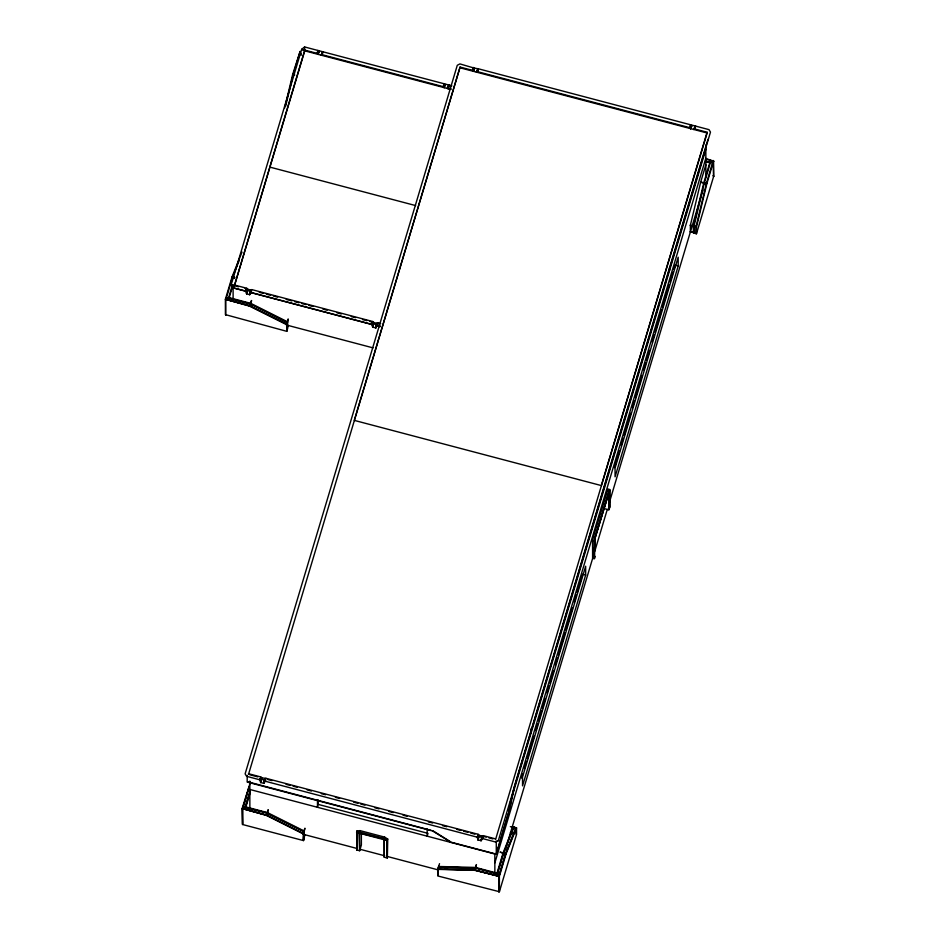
<?xml version="1.0" encoding="UTF-8"?>
<svg xmlns="http://www.w3.org/2000/svg" width="939" height="939" viewBox="0 0 939 939"><rect width="100%" height="100%" fill="white"/><g stroke="black" fill="none" stroke-linecap="round" stroke-linejoin="round"><path stroke-width="1.41" d="M510.347 826.672L513.492 827.341M690.388 225.231L700.67 182.119L705.858 164.783M690.47 231.534L693.522 232.543L690.411 231.769M693.381 226.545L693.498 225.865M700.635 182.295L706.821 183.739L696.456 227.179L696.468 233.764L693.393 232.954L693.381 226.369L703.745 182.929L709.802 162.705L713.405 160.804M703.839 182.835L700.717 181.99M503.034 853.258L500.006 852.084L506.144 853.715L516.544 827.834L513.469 827.024L503.069 852.894L497.013 873.117L499.043 876.51M234.762 277.428L232.79 276.477M448.736 87.104L449.124 85.085L451.859 85.813M477.974 70.801L478.362 68.782L709.004 129.641L710.483 132.106L498.327 840.663L495.698 842.037L482.376 838.527L482.212 836.097L483.233 835.64L495.534 838.879M503.621 853.152L505.757 853.281L515.91 827.998L513.856 827.459L503.621 853.152L505.675 853.692L516.027 827.881L513.973 827.341L516.391 828.503M513.856 827.459L515.91 827.998M377.642 324.941L375.753 327.922L372.677 327.112L373.828 322.523L372.795 321.525L251.84 289.611L250.819 290.069L249.668 294.646L246.593 293.837L245.854 291.137L246.711 288.25L234.41 285.01L231.053 285.163L301.677 49.297L304.588 46.95L449.124 85.085L448.255 88.712M264.892 778.76L263.742 783.337L265.056 781.178L264.892 778.76L263.742 783.337L260.666 782.527L259.927 779.828L260.796 776.94L248.495 773.701L248.495 774.429L460.075 67.068L472.376 70.319L473.397 71.317L474.559 68.195L459.91 63.911L457.281 65.296L245.126 773.853L246.605 776.318L259.927 779.828L261.817 777.95L265.925 778.29L478.115 834.29L479.136 835.287L486.214 837.154M377.924 322.875L376.903 323.333L375.753 327.922L377.924 322.875L380.659 323.603M508.774 811.73L513.856 788.279M514.161 788.114L508.985 812.024L496.297 854.384L249.833 789.476M505.37 849.842L592.603 558.505L592.568 540.934L593.436 536.944L608.132 488.949L609.787 489.982L609.822 507.283L608.836 509.807L603.847 508.492M592.603 558.505L594.54 558.306C591.429 555.36 598.483 537.249 593.436 536.944M284.67 107.997L292.686 74.369L300.116 51.399M285.656 106.13L293.085 75.003M694.015 226.006L704.215 183.445L706.269 183.985L696.069 226.545L694.015 226.006L696.069 226.545M231.053 285.163L232.52 287.627L245.854 291.137L246.429 290.315L246.593 293.837L247.743 289.259L246.711 288.25M250.924 292.663L249.668 294.646L250.819 290.069L245.079 288.555M259.927 779.828L260.502 779.006L260.666 782.527L261.817 777.95L260.796 776.94M369.579 321.408L376.903 323.333L375.753 327.922L376.609 325.035M481.93 837.799L481.061 840.687L482.212 836.097L481.061 840.687L482.951 837.694L481.061 840.687L477.986 839.865L479.136 835.287L477.247 837.177L265.056 781.178L265.925 778.29M693.475 226.17L690.376 225.219L690.318 232.144M690.329 225.325L696.456 227.179M238.412 286.794L234.41 285.738L304.752 50.835L304.588 46.95M287.627 328.45L286.771 331.338L225.407 314.624L225.383 299.259L232.156 276.641L242.027 252.051M232.485 284.775L228.717 297.51L226.099 298.895L232.52 277.251L234.574 277.791M301.243 55.213L299.764 52.561L293.344 74.028M225.56 299.564L229.175 297.663L232.403 286.888M234.41 285.738L304.752 50.107M317.053 53.359L317.91 50.471L318.075 54.356L317.053 53.359L301.677 49.297L304.752 50.835L450.99 89.428M246.593 293.837L247.168 291.912M251.84 289.611L249.668 294.646M322.171 54.708L323.039 51.821L321.15 55.166L322.171 54.708L443.138 86.623L444.159 87.632L445.309 84.51L443.419 86.764M249.469 305.797L250.044 303.696L229.245 298.203L226.616 299.588L249.469 305.797L250.044 303.696M286.771 331.338L286.759 324.753L249.833 306.231L251.64 300.586M250.126 306.044L286.477 324.061L250.126 306.044L250.983 304.036L287.052 322.136L286.242 324.8M250.408 305.961L250.983 304.036M286.184 324.131L287.052 322.136M287.428 322.03L288.226 318.955L287.287 321.995M286.759 324.753L287.616 321.866L250.701 303.344L229.175 297.663M287.616 321.866L286.911 330.681L287.475 322.535M287.463 328.286L288.073 325.328M373.252 325.187L372.677 327.112L371.938 324.413L372.795 321.525M304.377 837.705L303.508 840.593L242.52 824.501L242.121 808.514L250.455 782.011M242.837 808.15L249.269 786.506L242.837 808.15L245.466 806.589L250.067 791.237M250.067 791.424L245.466 806.589M242.309 808.819L245.924 806.918L250.361 792.093M472.376 70.319L473.233 67.432L473.397 71.317L474.559 68.195L478.362 68.782L477.493 71.669L476.472 72.127L477.634 69.017M260.666 782.527L261.242 780.602M264.61 780.45L263.742 783.337L265.631 780.356L259.915 778.842M266.218 815.052L266.793 812.951L245.983 807.458L243.365 808.843L266.218 815.052L243.365 808.843M303.508 840.593L303.497 834.008L266.582 815.486L267.451 812.599L245.924 806.918M266.864 815.298L302.933 833.386L266.864 815.298L267.451 813.374L303.79 831.391L302.992 834.055M267.157 815.216L267.732 813.291M302.933 833.386L303.79 831.391M304.248 831.273L304.917 828.198L303.919 831.191L303.661 839.936L303.708 832.893M303.497 834.008L304.365 831.121L267.451 812.599M304.224 837.658L304.846 834.571M318.344 800.04L317.488 807.329L317.476 800.005M356.984 830.909L357.02 850.112L356.984 830.909L360.048 830.628L384.65 837.119L387.737 839.032L387.326 858.035L386.715 840.651L383.934 838.926L356.55 832.353L359.625 832.071L384.227 838.562L387.302 840.475L387.326 858.035L384.251 857.225L384.227 839.654L384.251 857.225M360.048 830.628L359.766 832.553M361.362 833.245L361.386 844.959L359.649 850.734L359.038 833.093L359.625 833.163L359.649 850.734L356.574 849.924L357.008 848.48L303.45 834.348M384.65 837.119L383.934 838.926M387.737 839.032L386.715 840.651M427.75 834.337L427.175 836.262L427.163 828.949M516.544 827.834L516.556 834.419L499.395 891.71L437.75 875.958L437.738 869.373L438.607 866.486L475.486 867.436L497.013 873.117M439.17 867.202L438.595 869.127L438.889 866.979L475.204 868.129L438.889 866.979M438.396 869.209L438.454 867.143M478.115 834.29L477.247 837.177L477.986 839.865L478.561 837.94M689.696 127.657L690.552 124.77L690.717 128.666L689.696 127.657L477.493 71.669M482.376 838.527L483.233 835.64M694.813 129.007L695.682 126.119L693.792 129.476L694.813 129.007L707.114 132.258L707.114 132.986L601.324 485.569L354.285 420.379L460.075 67.068M474.629 870.054L474.923 867.906M437.738 869.373L474.629 870.324L476.425 864.584L475.733 867.601M475.287 870.16L475.862 868.047L496.661 873.54L498.139 876.193L475.287 870.16L498.139 876.005M495.534 839.619L707.114 132.258M513.973 787.809L707.983 139.348M510.276 802.528L705.835 149.418M496.156 853.962L508.234 813.55M494.841 862.906L705.846 158.198M521.556 778.055L522.812 773.865M524.49 768.278L526.579 761.306M527.413 758.512L534.103 736.176M535.77 730.589L537.859 723.605M538.704 720.812L541.627 711.034M542.46 708.241L545.383 698.475M547.061 692.888L549.151 685.904M549.984 683.111L553.752 670.552M555.418 664.965L557.508 657.981M558.353 655.187L565.043 632.851M565.877 630.057L572.567 607.721M574.234 602.134L576.323 595.15M577.156 592.356L582.18 575.607M614.505 467.634L619.529 450.873M621.195 445.297L623.285 438.313M624.118 435.52L630.808 413.183M632.487 407.596L634.576 400.613M635.41 397.819L642.1 375.483M643.767 369.896L645.856 362.912M646.701 360.118L649.624 350.353M652.136 341.972L654.225 334.988M655.058 332.195L661.749 309.858M662.582 307.065L669.272 284.728M670.106 281.935L673.04 272.157M673.873 269.364L675.129 265.174L678.204 265.983L615.068 476.824L615.057 468.045L678.181 257.204L678.204 265.983M594.54 558.306L594.974 538.458L609.787 489.982M595.115 556.381L594.141 558.905L594.105 541.345L594.974 537.354L609.669 489.36L609.704 506.919L608.836 509.807L609.211 491.649L594.974 538.458M585.666 575.02L522.542 785.849L522.53 777.069L585.654 566.24L585.666 575.02L582.591 574.21M497.588 873.047L503.445 853.516L505.487 854.056L499.067 875.7L497.588 873.047L503.445 853.516M712.877 161.661L706.457 183.305L704.403 182.765L710.248 163.046L712.877 161.661L710.248 163.046M594.727 551.416L607.298 509.408M609 503.715L700.834 197.014M701.679 194.209L702.935 189.995M505.487 854.056L499.067 875.7M499.395 891.71L499.372 876.333L506.144 853.715M693.898 226.686L696.092 226.745L695.952 233.447L693.909 232.907L693.898 226.686L696.092 226.745M706.821 183.739L713.593 161.109L706.14 158.632M693.909 232.907L694.038 226.205M695.952 233.447L694.05 232.426M696.468 233.764L713.617 176.485L713.593 161.109M250.678 303.391L251.382 300.539M267.169 812.669L268.214 809.688L267.521 812.705M510.335 832.834L512.424 833.351M319.225 51.234L318.075 54.356L319.225 51.234L317.969 52.737M691.867 125.544L690.717 128.666L691.867 125.544L690.611 127.047M321.15 55.166L322.3 52.044M445.309 84.51L444.159 87.632L443.994 83.735L443.138 87.35M450.99 88.7L447.234 88.442L448.384 85.32M693.792 129.476L694.942 126.354M232.708 276.888L239.199 260.514M447.234 88.442L449.124 85.085M476.472 72.127L478.362 68.782M250.819 290.069L250.971 292.498L371.938 324.413L372.513 323.579M704.215 183.445L706.269 183.985M495.698 842.037L498.327 840.663M234.41 285.01L232.52 287.627L233.107 286.794L233.118 299.424M472.657 70.448L474.559 68.195M245.854 291.137L247.743 289.259M371.938 324.413L373.828 322.523M594.504 541.005L592.568 540.934M226.616 299.764L229.245 298.379L250.044 303.872M705.565 161.074L709.731 162.177L712.361 160.792L709.731 162.353L705.565 161.262M243.365 809.031L245.995 807.646L266.793 812.951M474.629 870.324L499.372 876.333M438.607 866.662L439.522 863.657M433.079 830.898L449.969 841.379M438.313 868.904L474.348 869.831M444.358 869.279L471.742 869.984M460.075 67.808L707.114 132.986M705.635 159.02L712.361 160.968M705.764 161.649L709.802 162.705M292.686 74.369L294.74 74.909M269.728 167.072L415.625 205.571M232.156 276.641L234.198 277.181M234.574 277.979L232.52 277.251M259.293 292.311L263.542 293.426M266.371 294.177L270.608 295.292M273.437 296.043L277.674 297.158M286.16 299.4L291.818 300.891M294.646 301.63L298.884 302.757M301.712 303.497L305.961 304.623M308.79 305.363L313.027 306.49M322.922 309.095L327.171 310.21M337.066 312.828L341.303 313.943M351.198 316.56L355.447 317.675M362.513 319.542L366.75 320.657M245.818 290.151L251.558 291.665M371.574 323.333L380.049 325.575M379.79 326.49L377.055 325.763L376.903 323.333M233.107 287.897L245.818 291.254M250.056 292.369L372.983 324.812M375.811 325.551L380.049 326.666M226.616 299.588L249.469 305.621M225.383 299.259L249.833 306.231M286.841 325.117L373.029 347.864M607.275 490.733L609 491.59M249.833 774.781L257.826 776.893M267.721 779.499L271.946 780.614M286.043 784.335L290.268 785.45M293.085 786.189L297.311 787.305M307.182 789.91L311.408 791.025M321.279 793.631L325.504 794.746M335.376 797.352L339.601 798.467M353.698 802.188L357.923 803.303M360.74 804.042L364.966 805.157M374.837 807.763L379.063 808.878M388.934 811.484L393.159 812.599M403.031 815.205L407.256 816.32M428.395 821.895L432.621 823.01M442.492 825.616L446.718 826.731M456.589 829.337L460.814 830.452M463.631 831.191L467.857 832.318M470.685 833.057L474.911 834.172M488.879 837.858L492.869 838.914M477.822 836.344L482.118 837.482M431.142 830.346L247.556 781.729M318.356 804.441L428.043 833.374M503.445 853.704L505.487 854.244M451.518 842.318L495.992 854.044M359.038 833.093L384.661 839.853M498.139 876.193L496.661 873.728L475.862 868.047M242.121 808.514L266.582 815.486M303.649 833.715L303.144 839.795M360.083 849.29L384.685 855.781M387.76 856.591L438.501 869.984M250.701 304.119L286.771 322.206M267.451 813.374L303.508 831.461M451.201 842.483L432.738 831.027L247.192 782.07L247.18 775.485M288.062 325.375L287.193 328.298M713.617 176.485L713.229 160.499M299.787 51.575L301.137 53.828M477.881 837.518L477.986 839.865M372.56 324.765L372.677 327.112M706.457 183.305L704.403 182.765M705.823 145.029L705.882 177.365M669.507 267.791L669.507 270.714M609.211 491.649L609.235 509.208M531.145 728.429L531.145 732.819M516.027 827.881L516.039 834.102M498.715 876.686L498.738 892.05M496.273 841.215L496.297 854.384M494.83 854.114L494.865 873.153M438.607 866.486L438.466 869.631M437.879 869.068L437.891 875.289M249.821 781.084L249.868 808.502M242.638 808.831L242.661 823.843M242.497 809.136L242.52 824.501M225.747 299.881L225.771 315.246M713.229 160.686L713.593 161.297L713.229 160.686M713.253 175.687L713.617 176.297L713.253 175.687"/></g></svg>
